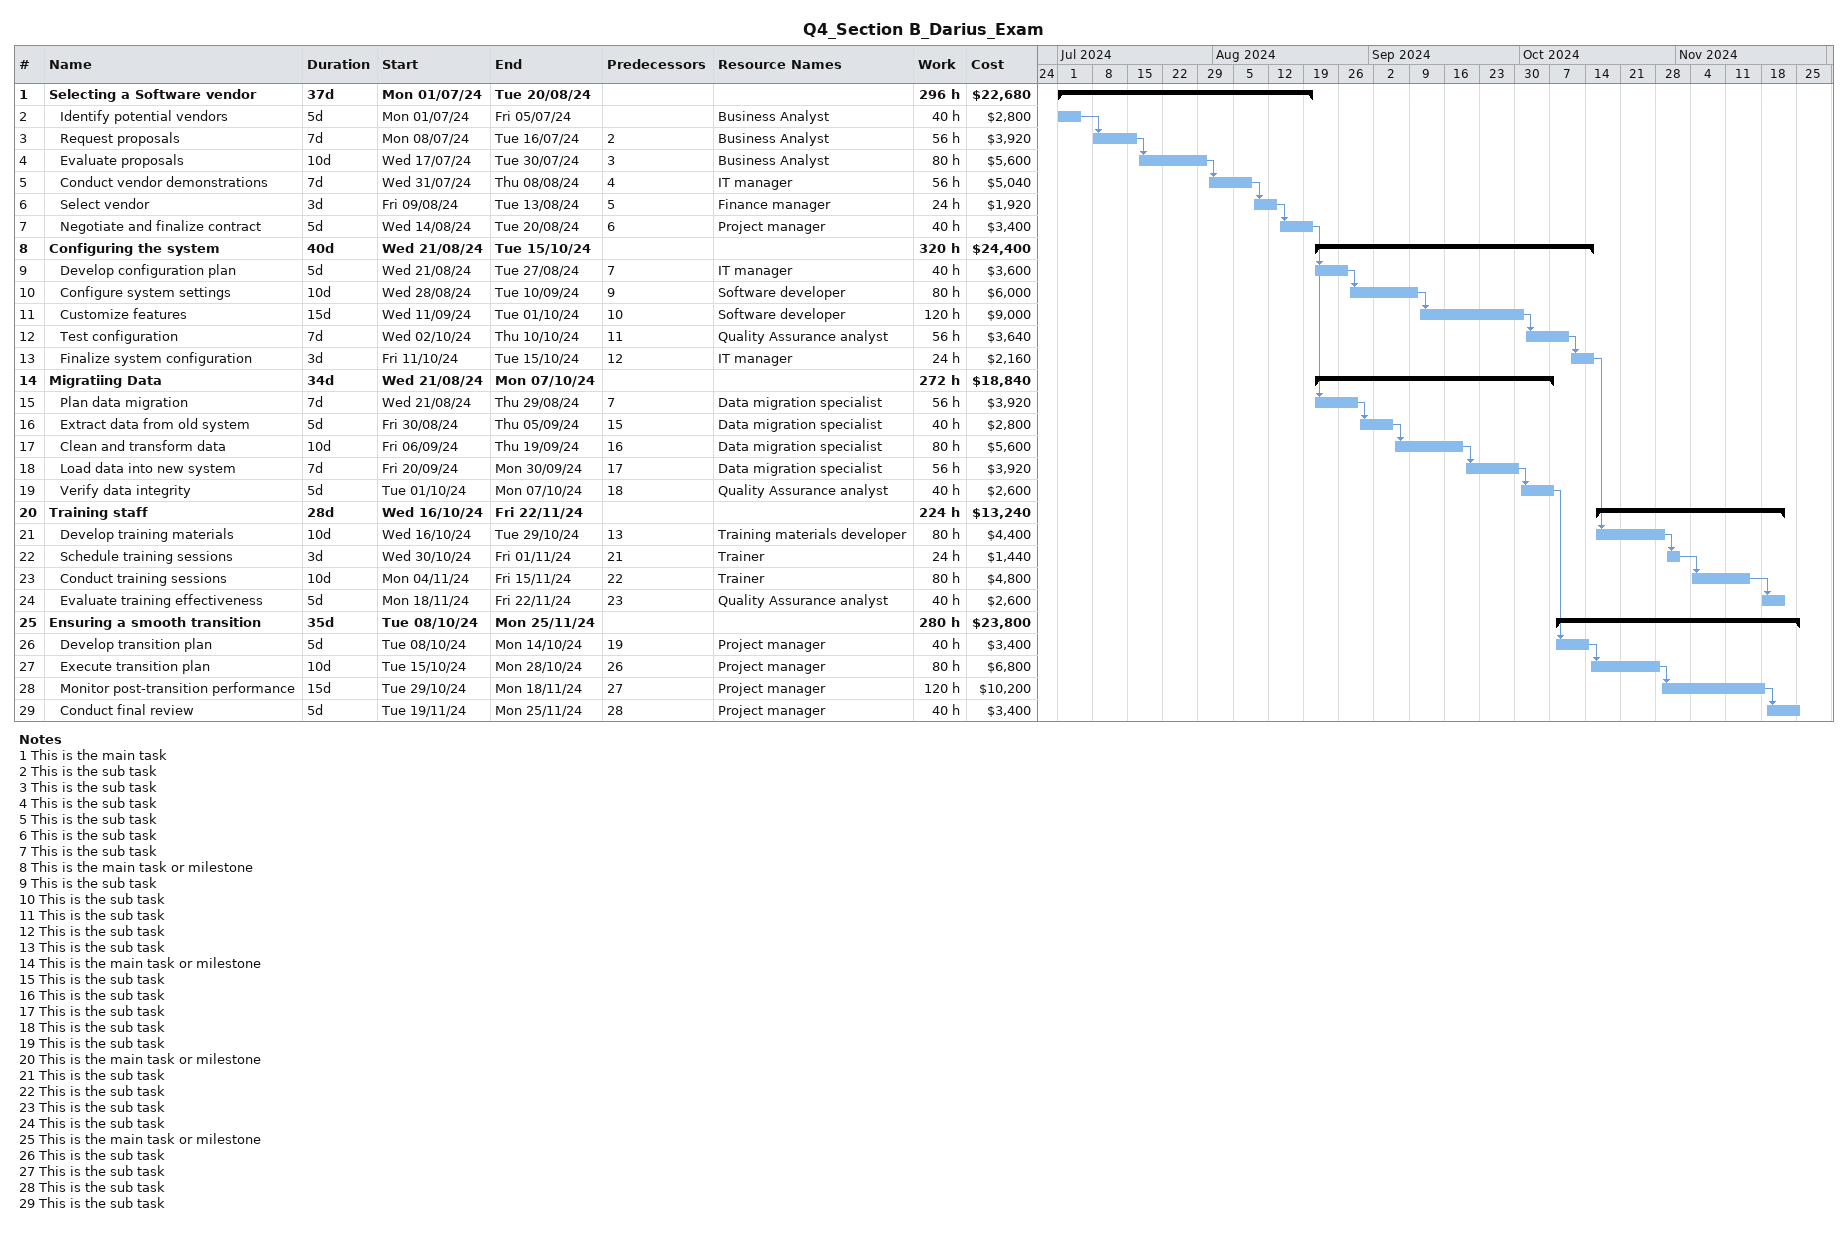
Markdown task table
Q4_Section B_Darius_Exam

| ID | Level | Task | Duration | Start | Finish | Predecessors | Resources | Work (h) | Cost ($) |
|---|---|---|---|---|---|---|---|---|---|
| 1 | 1 | **Selecting a Software vendor** | 37d | 2024-07-01 | 2024-08-20 |  |  | 296 | 22680 |
| 2 | 2 | Identify potential vendors | 5d | 2024-07-01 | 2024-07-05 |  | Business Analyst | 40 | 2800 |
| 3 | 2 | Request proposals | 7d | 2024-07-08 | 2024-07-16 | 2 | Business Analyst | 56 | 3920 |
| 4 | 2 | Evaluate proposals | 10d | 2024-07-17 | 2024-07-30 | 3 | Business Analyst | 80 | 5600 |
| 5 | 2 | Conduct vendor demonstrations | 7d | 2024-07-31 | 2024-08-08 | 4 | IT manager | 56 | 5040 |
| 6 | 2 | Select vendor | 3d | 2024-08-09 | 2024-08-13 | 5 | Finance manager | 24 | 1920 |
| 7 | 2 | Negotiate and finalize contract | 5d | 2024-08-14 | 2024-08-20 | 6 | Project manager | 40 | 3400 |
| 8 | 1 | **Configuring the system** | 40d | 2024-08-21 | 2024-10-15 |  |  | 320 | 24400 |
| 9 | 2 | Develop configuration plan | 5d | 2024-08-21 | 2024-08-27 | 7 | IT manager | 40 | 3600 |
| 10 | 2 | Configure system settings | 10d | 2024-08-28 | 2024-09-10 | 9 | Software developer | 80 | 6000 |
| 11 | 2 | Customize features | 15d | 2024-09-11 | 2024-10-01 | 10 | Software developer | 120 | 9000 |
| 12 | 2 | Test configuration | 7d | 2024-10-02 | 2024-10-10 | 11 | Quality Assurance analyst | 56 | 3640 |
| 13 | 2 | Finalize system configuration | 3d | 2024-10-11 | 2024-10-15 | 12 | IT manager | 24 | 2160 |
| 14 | 1 | **Migratiing Data** | 34d | 2024-08-21 | 2024-10-07 |  |  | 272 | 18840 |
| 15 | 2 | Plan data migration | 7d | 2024-08-21 | 2024-08-29 | 7 | Data migration specialist | 56 | 3920 |
| 16 | 2 | Extract data from old system | 5d | 2024-08-30 | 2024-09-05 | 15 | Data migration specialist | 40 | 2800 |
| 17 | 2 | Clean and transform data | 10d | 2024-09-06 | 2024-09-19 | 16 | Data migration specialist | 80 | 5600 |
| 18 | 2 | Load data into new system | 7d | 2024-09-20 | 2024-09-30 | 17 | Data migration specialist | 56 | 3920 |
| 19 | 2 | Verify data integrity | 5d | 2024-10-01 | 2024-10-07 | 18 | Quality Assurance analyst | 40 | 2600 |
| 20 | 1 | **Training staff** | 28d | 2024-10-16 | 2024-11-22 |  |  | 224 | 13240 |
| 21 | 2 | Develop training materials | 10d | 2024-10-16 | 2024-10-29 | 13 | Training materials developer | 80 | 4400 |
| 22 | 2 | Schedule training sessions | 3d | 2024-10-30 | 2024-11-01 | 21 | Trainer | 24 | 1440 |
| 23 | 2 | Conduct training sessions | 10d | 2024-11-04 | 2024-11-15 | 22 | Trainer | 80 | 4800 |
| 24 | 2 | Evaluate training effectiveness | 5d | 2024-11-18 | 2024-11-22 | 23 | Quality Assurance analyst | 40 | 2600 |
| 25 | 1 | **Ensuring a smooth transition** | 35d | 2024-10-08 | 2024-11-25 |  |  | 280 | 23800 |
| 26 | 2 | Develop transition plan | 5d | 2024-10-08 | 2024-10-14 | 19 | Project manager | 40 | 3400 |
| 27 | 2 | Execute transition plan | 10d | 2024-10-15 | 2024-10-28 | 26 | Project manager | 80 | 6800 |
| 28 | 2 | Monitor post-transition performance | 15d | 2024-10-29 | 2024-11-18 | 27 | Project manager | 120 | 10200 |
| 29 | 2 | Conduct final review | 5d | 2024-11-19 | 2024-11-25 | 28 | Project manager | 40 | 3400 |

Notes
- 1: This is the main task
- 2: This is the sub task
- 3: This is the sub task
- 4: This is the sub task
- 5: This is the sub task
- 6: This is the sub task
- 7: This is the sub task
- 8: This is the main task or milestone
- 9: This is the sub task
- 10: This is the sub task
- 11: This is the sub task
- 12: This is the sub task
- 13: This is the sub task
- 14: This is the main task or milestone
- 15: This is the sub task
- 16: This is the sub task
- 17: This is the sub task
- 18: This is the sub task
- 19: This is the sub task
- 20: This is the main task or milestone
- 21: This is the sub task
- 22: This is the sub task
- 23: This is the sub task
- 24: This is the sub task
- 25: This is the main task or milestone
- 26: This is the sub task
- 27: This is the sub task
- 28: This is the sub task
- 29: This is the sub task
